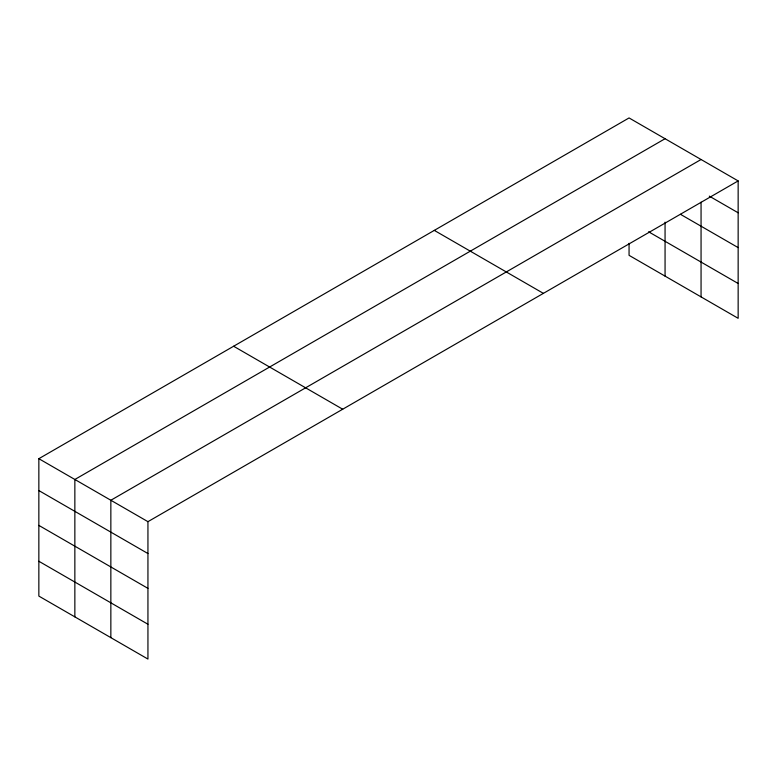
<?xml version="1.0" encoding="UTF-8"?>
<svg xmlns="http://www.w3.org/2000/svg" width="777" height="777" viewBox="0 0 777 777"><rect width="100%" height="100%" fill="white"/><g stroke="black" fill="none" stroke-linecap="round" stroke-linejoin="round"><path stroke-width="1.17" d="M738.15 180.915L629.059 117.939L38.85 458.692L38.85 596.085L147.941 659.061L147.941 521.668L738.15 180.915L738.15 318.308L629.059 255.332L629.059 243.318M701.058 202.185L701.058 296.892M665.063 138.724L74.854 479.477L74.854 616.87M701.058 159.508L110.849 500.262L110.849 637.655M709.304 196.134L738.15 212.791M680.487 214.326L738.15 247.61M648.601 231.789L738.15 283.488M434.294 230.38L543.385 293.366M233.615 346.241L342.706 409.226M38.85 458.692L147.941 521.668M38.85 490.559L147.941 553.545M38.85 525.388L147.941 588.364M38.85 561.256L147.941 624.242M665.063 222.154L665.063 276.107"/></g></svg>
